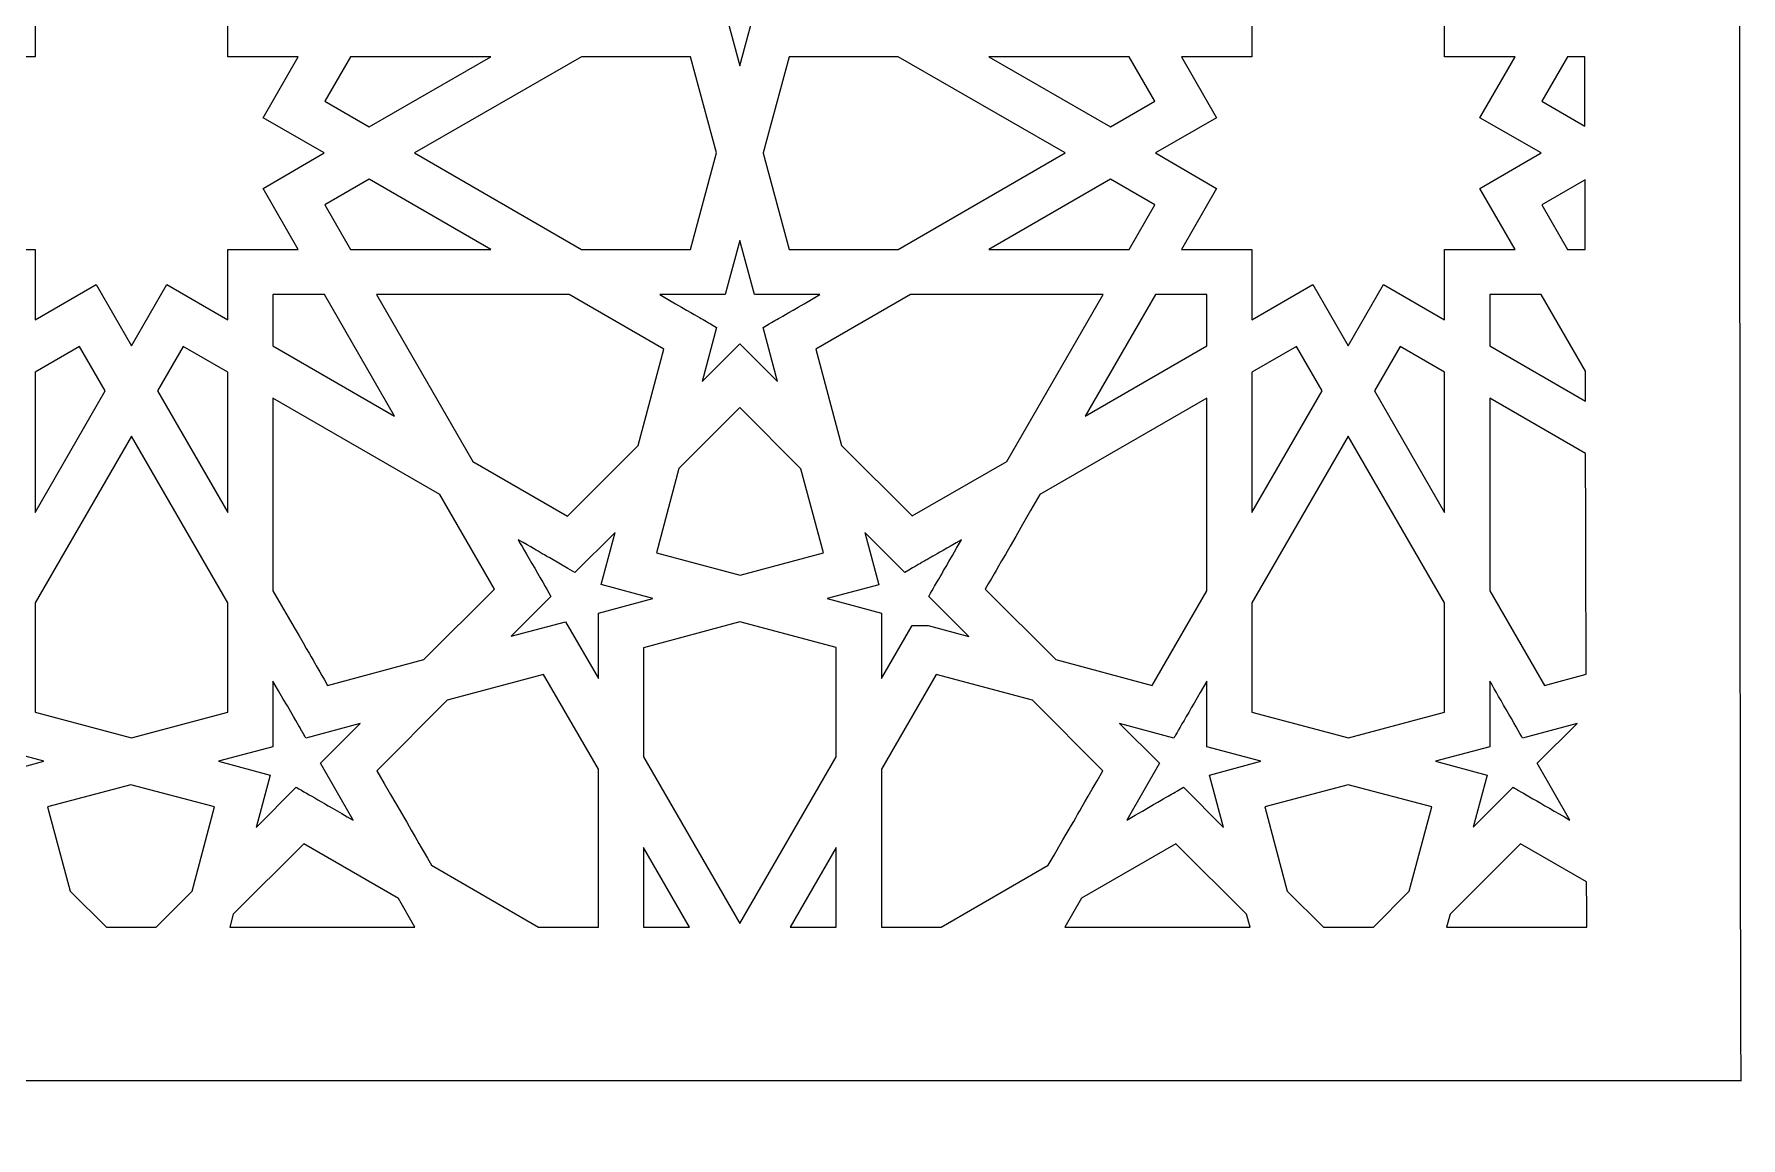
# Model space of a CAD drawing. Header units: millimetres. Extents: x -56 to 55, y -102 to 108.
# Drawn here: x -3.1 to 55.3, y -101.8 to -64 of the extents above; entities that cross this region are included whole.
import ezdxf

# ---------------------------------------------------------------- set-up
doc = ezdxf.new("R2010")
doc.units = ezdxf.units.MM
doc.header["$MEASUREMENT"] = 0
doc.layers.add('layer 1', color=7, linetype='Continuous')

msp = doc.modelspace()

# ---------------------------------------------------------------- linework, layer by layer
at = {"layer": 'layer 1', "color": 250}
for points, knots in [([(55.2192, 53.6769), (55.2097, 56.2286), (54.3842, 58.4257), (53.0348, 60.113), (53.0348, 60.113), (50.3121, 63.5081), (46.6615, 63.8736), (45.0285, 64.1481), (45.0285, 64.1481), (41.1303, 70.9098), (44.0531, 65.8389), (42.1061, 70.1453), (42.1061, 70.1453), (39.4705, 76.1312), (33.6698, 80.1469), (25.0578, 79.5743), (25.0578, 79.5743), (17.0561, 107.5803), (-17.265, 106.4433), (-24.6935, 79.6502), (-24.6935, 79.6502), (-32.4517, 79.8354), (-38.6256, 77.2305), (-41.6715, 70.0222), (-41.6715, 70.0222), (-41.7415, 69.8602), (-42.3802, 68.2519), (-42.3802, 68.0953), (-42.3802, 68.0953), (-42.3802, 68.0953), (-44.6232, 64.2186), (-44.6232, 64.2186), (-44.6232, 64.2186), (-45.2089, 64.0218), (-49.6582, 63.6584), (-52.5647, 60.0075), (-52.5647, 60.0075), (-52.5647, 60.0075), (-52.5647, 60.0019), (-52.5647, 60.0019), (-52.5647, 60.0019), (-55.8843, 55.7724), (-54.8955, 62.0882), (-54.8955, -99.835), (-54.8955, -99.835), (-54.8955, -99.835), (55.2894, -99.835), (55.2894, -99.835), (55.2894, -99.835), (55.2894, -99.835), (55.2192, -101.7838), (55.2192, 53.6769)], [0, 0, 0, 0, 0.0714286, 0.0714286, 0.0714286, 0.0714286, 0.1428571, 0.1428571, 0.1428571, 0.1428571, 0.2142857, 0.2142857, 0.2142857, 0.2142857, 0.2857143, 0.2857143, 0.2857143, 0.2857143, 0.3571429, 0.3571429, 0.3571429, 0.3571429, 0.4285714, 0.4285714, 0.4285714, 0.4285714, 0.5, 0.5, 0.5, 0.5, 0.5714286, 0.5714286, 0.5714286, 0.5714286, 0.6428571, 0.6428571, 0.6428571, 0.6428571, 0.7142857, 0.7142857, 0.7142857, 0.7142857, 0.7857143, 0.7857143, 0.7857143, 0.7857143, 0.8571429, 0.8571429, 0.8571429, 0.8571429, 1, 1, 1, 1]), ([(20.2261, -62.0896), (20.2261, -62.0896), (19.7227, -60.21), (19.7227, -60.21), (19.7227, -60.21), (19.7227, -60.21), (21.0344, -61.5216), (21.0344, -61.5216), (21.0344, -61.5216), (21.0344, -61.5216), (22.3171, -60.2389), (22.3171, -60.2389), (22.3171, -60.2389), (22.3171, -60.2389), (21.8193, -62.0896), (21.8193, -62.0896), (21.8193, -62.0896), (22.4797, -62.4723), (22.0846, -62.2437), (23.7638, -63.2142), (23.7638, -63.2142), (23.7638, -63.2142), (21.5205, -63.2142), (21.5205, -63.2142), (21.5205, -63.2142), (21.5205, -63.2142), (21.0227, -65.0706), (21.0227, -65.0706), (21.0227, -65.0706), (21.0227, -65.0706), (20.5249, -63.2142), (20.5249, -63.2142), (20.5249, -63.2142), (20.5249, -63.2142), (18.282, -63.2142), (18.282, -63.2142), (18.282, -63.2142), (19.9605, -62.2441), (19.564, -62.4734), (20.2261, -62.0896)], [0, 0, 0, 0, 0.0909091, 0.0909091, 0.0909091, 0.0909091, 0.1818182, 0.1818182, 0.1818182, 0.1818182, 0.2727273, 0.2727273, 0.2727273, 0.2727273, 0.3636364, 0.3636364, 0.3636364, 0.3636364, 0.4545455, 0.4545455, 0.4545455, 0.4545455, 0.5454545, 0.5454545, 0.5454545, 0.5454545, 0.6363636, 0.6363636, 0.6363636, 0.6363636, 0.7272727, 0.7272727, 0.7272727, 0.7272727, 0.8181818, 0.8181818, 0.8181818, 0.8181818, 1, 1, 1, 1]), ([(1.4033, -72.5667), (1.4033, -72.5667), (0.1968, -74.658), (0.1968, -74.658), (0.1968, -74.658), (0.1968, -74.658), (-1.0097, -72.5667), (-1.0097, -72.5667), (-1.0097, -72.5667), (-1.0097, -72.5667), (-3.1002, -73.7733), (-3.1002, -73.7733), (-3.1002, -73.7733), (-3.1002, -73.7733), (-3.1002, -71.3606), (-3.1002, -71.3606), (-3.1002, -71.3606), (-3.1002, -71.3606), (-5.5189, -71.3606), (-5.5189, -71.3606), (-5.5189, -71.3606), (-5.5189, -71.3606), (-4.3067, -69.2697), (-4.3067, -69.2697), (-4.3067, -69.2697), (-4.3067, -69.2697), (-6.3976, -68.0576), (-6.3976, -68.0576), (-6.3976, -68.0576), (-6.3976, -68.0576), (-4.3067, -66.851), (-4.3067, -66.851), (-4.3067, -66.851), (-4.3067, -66.851), (-5.5189, -64.7605), (-5.5189, -64.7605), (-5.5189, -64.7605), (-5.5189, -64.7605), (-3.1002, -64.7605), (-3.1002, -64.7605), (-3.1002, -64.7605), (-3.1002, -64.7605), (-3.1002, -62.3475), (-3.1002, -62.3475), (-3.1002, -62.3475), (-3.1002, -62.3475), (-1.0097, -63.554), (-1.0097, -63.554), (-1.0097, -63.554), (-1.0097, -63.554), (0.1968, -61.4631), (0.1968, -61.4631), (0.1968, -61.4631), (0.1968, -61.4631), (1.4033, -63.554), (1.4033, -63.554), (1.4033, -63.554), (1.4033, -63.554), (3.4942, -62.3475), (3.4942, -62.3475), (3.4942, -62.3475), (3.4942, -62.3475), (3.4942, -64.7605), (3.4942, -64.7605), (3.4942, -64.7605), (3.4942, -64.7605), (5.9069, -64.7605), (5.9069, -64.7605), (5.9069, -64.7605), (5.9069, -64.7605), (4.7007, -66.851), (4.7007, -66.851), (4.7007, -66.851), (4.7007, -66.851), (6.7913, -68.0576), (6.7913, -68.0576), (6.7913, -68.0576), (6.7913, -68.0576), (4.7007, -69.2697), (4.7007, -69.2697), (4.7007, -69.2697), (4.7007, -69.2697), (5.9069, -71.3606), (5.9069, -71.3606), (5.9069, -71.3606), (5.9069, -71.3606), (3.4942, -71.3606), (3.4942, -71.3606), (3.4942, -71.3606), (3.4942, -71.3606), (3.4942, -73.7733), (3.4942, -73.7733), (3.4942, -73.7733), (3.4942, -73.7733), (1.4033, -72.5667), (1.4033, -72.5667)], [0, 0, 0, 0, 0.04, 0.04, 0.04, 0.04, 0.08, 0.08, 0.08, 0.08, 0.12, 0.12, 0.12, 0.12, 0.16, 0.16, 0.16, 0.16, 0.2, 0.2, 0.2, 0.2, 0.24, 0.24, 0.24, 0.24, 0.28, 0.28, 0.28, 0.28, 0.32, 0.32, 0.32, 0.32, 0.36, 0.36, 0.36, 0.36, 0.4, 0.4, 0.4, 0.4, 0.44, 0.44, 0.44, 0.44, 0.48, 0.48, 0.48, 0.48, 0.52, 0.52, 0.52, 0.52, 0.56, 0.56, 0.56, 0.56, 0.6, 0.6, 0.6, 0.6, 0.64, 0.64, 0.64, 0.64, 0.68, 0.68, 0.68, 0.68, 0.72, 0.72, 0.72, 0.72, 0.76, 0.76, 0.76, 0.76, 0.8, 0.8, 0.8, 0.8, 0.84, 0.84, 0.84, 0.84, 0.88, 0.88, 0.88, 0.88, 0.92, 0.92, 0.92, 0.92, 1, 1, 1, 1]), ([(43.0611, -72.5667), (43.0611, -72.5667), (41.8486, -74.658), (41.8486, -74.658), (41.8486, -74.658), (41.8486, -74.658), (40.6421, -72.5667), (40.6421, -72.5667), (40.6421, -72.5667), (40.6421, -72.5667), (38.5515, -73.7733), (38.5515, -73.7733), (38.5515, -73.7733), (38.5515, -73.7733), (38.5515, -71.3606), (38.5515, -71.3606), (38.5515, -71.3606), (38.5515, -71.3606), (36.1385, -71.3606), (36.1385, -71.3606), (36.1385, -71.3606), (36.1385, -71.3606), (37.345, -69.2697), (37.345, -69.2697), (37.345, -69.2697), (37.345, -69.2697), (35.2541, -68.0576), (35.2541, -68.0576), (35.2541, -68.0576), (35.2541, -68.0576), (37.345, -66.851), (37.345, -66.851), (37.345, -66.851), (37.345, -66.851), (36.1385, -64.7605), (36.1385, -64.7605), (36.1385, -64.7605), (36.1385, -64.7605), (38.5515, -64.7605), (38.5515, -64.7605), (38.5515, -64.7605), (38.5515, -64.7605), (38.5515, -62.3475), (38.5515, -62.3475), (38.5515, -62.3475), (38.5515, -62.3475), (40.6421, -63.554), (40.6421, -63.554), (40.6421, -63.554), (40.6421, -63.554), (41.8486, -61.4631), (41.8486, -61.4631), (41.8486, -61.4631), (41.8486, -61.4631), (43.0611, -63.554), (43.0611, -63.554), (43.0611, -63.554), (43.0611, -63.554), (45.1457, -62.3475), (45.1457, -62.3475), (45.1457, -62.3475), (45.1457, -62.3475), (45.1457, -64.7605), (45.1457, -64.7605), (45.1457, -64.7605), (45.1457, -64.7605), (47.5647, -64.7605), (47.5647, -64.7605), (47.5647, -64.7605), (47.5647, -64.7605), (46.3582, -66.851), (46.3582, -66.851), (46.3582, -66.851), (46.3582, -66.851), (48.4491, -68.0576), (48.4491, -68.0576), (48.4491, -68.0576), (48.4491, -68.0576), (46.3582, -69.2697), (46.3582, -69.2697), (46.3582, -69.2697), (46.3582, -69.2697), (47.5647, -71.3606), (47.5647, -71.3606), (47.5647, -71.3606), (47.5647, -71.3606), (45.1457, -71.3606), (45.1457, -71.3606), (45.1457, -71.3606), (45.1457, -71.3606), (45.1457, -73.7733), (45.1457, -73.7733), (45.1457, -73.7733), (45.1457, -73.7733), (43.0611, -72.5667), (43.0611, -72.5667)], [0, 0, 0, 0, 0.04, 0.04, 0.04, 0.04, 0.08, 0.08, 0.08, 0.08, 0.12, 0.12, 0.12, 0.12, 0.16, 0.16, 0.16, 0.16, 0.2, 0.2, 0.2, 0.2, 0.24, 0.24, 0.24, 0.24, 0.28, 0.28, 0.28, 0.28, 0.32, 0.32, 0.32, 0.32, 0.36, 0.36, 0.36, 0.36, 0.4, 0.4, 0.4, 0.4, 0.44, 0.44, 0.44, 0.44, 0.48, 0.48, 0.48, 0.48, 0.52, 0.52, 0.52, 0.52, 0.56, 0.56, 0.56, 0.56, 0.6, 0.6, 0.6, 0.6, 0.64, 0.64, 0.64, 0.64, 0.68, 0.68, 0.68, 0.68, 0.72, 0.72, 0.72, 0.72, 0.76, 0.76, 0.76, 0.76, 0.8, 0.8, 0.8, 0.8, 0.84, 0.84, 0.84, 0.84, 0.88, 0.88, 0.88, 0.88, 0.92, 0.92, 0.92, 0.92, 1, 1, 1, 1]), ([(12.5017, -64.7605), (12.5017, -64.7605), (8.3375, -67.1675), (8.3375, -67.1675), (8.3375, -67.1675), (8.3375, -67.1675), (6.8146, -66.2887), (6.8146, -66.2887), (6.8146, -66.2887), (6.8146, -66.2887), (7.6934, -64.7605), (7.6934, -64.7605), (7.6934, -64.7605), (7.6934, -64.7605), (12.5017, -64.7605), (12.5017, -64.7605)], [0, 0, 0, 0, 0.2, 0.2, 0.2, 0.2, 0.4, 0.4, 0.4, 0.4, 0.6, 0.6, 0.6, 0.6, 1, 1, 1, 1]), ([(9.8894, -68.0576), (9.8894, -68.0576), (15.5995, -64.7605), (15.5995, -64.7605), (15.5995, -64.7605), (15.5995, -64.7605), (19.3361, -64.7605), (19.3361, -64.7605), (19.3361, -64.7605), (19.3361, -64.7605), (20.2205, -68.0576), (20.2205, -68.0576), (20.2205, -68.0576), (20.2205, -68.0576), (19.3361, -71.3606), (19.3361, -71.3606), (19.3361, -71.3606), (19.3361, -71.3606), (15.5995, -71.3606), (15.5995, -71.3606), (15.5995, -71.3606), (15.5995, -71.3606), (9.8894, -68.0576), (9.8894, -68.0576)], [0, 0, 0, 0, 0.1428571, 0.1428571, 0.1428571, 0.1428571, 0.2857143, 0.2857143, 0.2857143, 0.2857143, 0.4285714, 0.4285714, 0.4285714, 0.4285714, 0.5714286, 0.5714286, 0.5714286, 0.5714286, 0.7142857, 0.7142857, 0.7142857, 0.7142857, 1, 1, 1, 1]), ([(22.7093, -71.3606), (22.7093, -71.3606), (21.8253, -68.0632), (21.8253, -68.0632), (21.8253, -68.0632), (21.8253, -68.0632), (21.8253, -68.0576), (21.8253, -68.0576), (21.8253, -68.0576), (21.8253, -68.0576), (22.7093, -64.7605), (22.7093, -64.7605), (22.7093, -64.7605), (22.7093, -64.7605), (26.446, -64.7605), (26.446, -64.7605), (26.446, -64.7605), (26.446, -64.7605), (32.156, -68.0576), (32.156, -68.0576), (32.156, -68.0576), (32.156, -68.0576), (26.446, -71.3606), (26.446, -71.3606), (26.446, -71.3606), (26.446, -71.3606), (22.7093, -71.3606), (22.7093, -71.3606)], [0, 0, 0, 0, 0.125, 0.125, 0.125, 0.125, 0.25, 0.25, 0.25, 0.25, 0.375, 0.375, 0.375, 0.375, 0.5, 0.5, 0.5, 0.5, 0.625, 0.625, 0.625, 0.625, 0.75, 0.75, 0.75, 0.75, 1, 1, 1, 1]), ([(33.7079, -67.1675), (33.7079, -67.1675), (29.5441, -64.7605), (29.5441, -64.7605), (29.5441, -64.7605), (29.5441, -64.7605), (34.3521, -64.7605), (34.3521, -64.7605), (34.3521, -64.7605), (34.3521, -64.7605), (35.2308, -66.2887), (35.2308, -66.2887), (35.2308, -66.2887), (35.2308, -66.2887), (33.7079, -67.1675), (33.7079, -67.1675)], [0, 0, 0, 0, 0.2, 0.2, 0.2, 0.2, 0.4, 0.4, 0.4, 0.4, 0.6, 0.6, 0.6, 0.6, 1, 1, 1, 1]), ([(49.9424, -64.7605), (49.9424, -65.5567), (49.9484, -66.3532), (49.9484, -67.1438), (49.9484, -67.1438), (49.9484, -67.1438), (48.4724, -66.2887), (48.4724, -66.2887), (48.4724, -66.2887), (48.4724, -66.2887), (49.3508, -64.7605), (49.3508, -64.7605), (49.3508, -64.7605), (49.3508, -64.7605), (49.9424, -64.7605), (49.9424, -64.7605)], [0, 0, 0, 0, 0.2, 0.2, 0.2, 0.2, 0.4, 0.4, 0.4, 0.4, 0.6, 0.6, 0.6, 0.6, 1, 1, 1, 1]), ([(6.8146, -69.8319), (6.8146, -69.8319), (8.3375, -68.9536), (8.3375, -68.9536), (8.3375, -68.9536), (8.3375, -68.9536), (12.5017, -71.3606), (12.5017, -71.3606), (12.5017, -71.3606), (12.5017, -71.3606), (7.6934, -71.3606), (7.6934, -71.3606), (7.6934, -71.3606), (7.6934, -71.3606), (6.8146, -69.8319), (6.8146, -69.8319)], [0, 0, 0, 0, 0.2, 0.2, 0.2, 0.2, 0.4, 0.4, 0.4, 0.4, 0.6, 0.6, 0.6, 0.6, 1, 1, 1, 1]), ([(33.7079, -68.9536), (33.7079, -68.9536), (35.2308, -69.8319), (35.2308, -69.8319), (35.2308, -69.8319), (35.2308, -69.8319), (34.3521, -71.3606), (34.3521, -71.3606), (34.3521, -71.3606), (34.3521, -71.3606), (29.5441, -71.3606), (29.5441, -71.3606), (29.5441, -71.3606), (29.5441, -71.3606), (33.7079, -68.9536), (33.7079, -68.9536)], [0, 0, 0, 0, 0.2, 0.2, 0.2, 0.2, 0.4, 0.4, 0.4, 0.4, 0.6, 0.6, 0.6, 0.6, 1, 1, 1, 1]), ([(49.954, -68.9769), (49.954, -69.7734), (49.954, -70.57), (49.96, -71.3606), (49.96, -71.3606), (49.96, -71.3606), (49.3508, -71.3606), (49.3508, -71.3606), (49.3508, -71.3606), (49.3508, -71.3606), (48.4724, -69.8319), (48.4724, -69.8319), (48.4724, -69.8319), (48.4724, -69.8319), (49.954, -68.9769), (49.954, -68.9769)], [0, 0, 0, 0, 0.2, 0.2, 0.2, 0.2, 0.4, 0.4, 0.4, 0.4, 0.6, 0.6, 0.6, 0.6, 1, 1, 1, 1]), ([(22.3171, -75.8877), (22.3171, -75.8877), (21.0227, -74.5935), (21.0227, -74.5935), (21.0227, -74.5935), (21.0227, -74.5935), (19.7284, -75.8877), (19.7284, -75.8877), (19.7284, -75.8877), (19.7284, -75.8877), (20.2261, -74.0311), (20.2261, -74.0311), (20.2261, -74.0311), (19.5657, -73.6483), (19.9609, -73.8769), (18.282, -72.9067), (18.282, -72.9067), (18.282, -72.9067), (20.5249, -72.9067), (20.5249, -72.9067), (20.5249, -72.9067), (20.5249, -72.9067), (21.0227, -71.0501), (21.0227, -71.0501), (21.0227, -71.0501), (21.0227, -71.0501), (21.5205, -72.9067), (21.5205, -72.9067), (21.5205, -72.9067), (21.5205, -72.9067), (23.7638, -72.9067), (23.7638, -72.9067), (23.7638, -72.9067), (22.0853, -73.8766), (22.4815, -73.6473), (21.8193, -74.0311), (21.8193, -74.0311), (21.8193, -74.0311), (22.3171, -75.8877), (22.3171, -75.8877)], [0, 0, 0, 0, 0.0909091, 0.0909091, 0.0909091, 0.0909091, 0.1818182, 0.1818182, 0.1818182, 0.1818182, 0.2727273, 0.2727273, 0.2727273, 0.2727273, 0.3636364, 0.3636364, 0.3636364, 0.3636364, 0.4545455, 0.4545455, 0.4545455, 0.4545455, 0.5454545, 0.5454545, 0.5454545, 0.5454545, 0.6363636, 0.6363636, 0.6363636, 0.6363636, 0.7272727, 0.7272727, 0.7272727, 0.7272727, 0.8181818, 0.8181818, 0.8181818, 0.8181818, 1, 1, 1, 1]), ([(9.2043, -77.0706), (9.2043, -77.0706), (5.0401, -74.6636), (5.0401, -74.6636), (5.0401, -74.6636), (5.0401, -74.6636), (5.0401, -72.9067), (5.0401, -72.9067), (5.0401, -72.9067), (5.0401, -72.9067), (6.8033, -72.9067), (6.8033, -72.9067), (6.8033, -72.9067), (6.8033, -72.9067), (9.2043, -77.0706), (9.2043, -77.0706)], [0, 0, 0, 0, 0.2, 0.2, 0.2, 0.2, 0.4, 0.4, 0.4, 0.4, 0.6, 0.6, 0.6, 0.6, 1, 1, 1, 1]), ([(11.8865, -78.6168), (11.8865, -78.6168), (8.5894, -72.9067), (8.5894, -72.9067), (8.5894, -72.9067), (8.5894, -72.9067), (15.1839, -72.9067), (15.1839, -72.9067), (15.1839, -72.9067), (15.1839, -72.9067), (18.4224, -74.7748), (18.4224, -74.7748), (18.4224, -74.7748), (18.4224, -74.7748), (17.538, -78.0722), (17.538, -78.0722), (17.538, -78.0722), (17.538, -78.0722), (15.1253, -80.4908), (15.1253, -80.4908), (15.1253, -80.4908), (15.1253, -80.4908), (11.8865, -78.6168), (11.8865, -78.6168)], [0, 0, 0, 0, 0.1428571, 0.1428571, 0.1428571, 0.1428571, 0.2857143, 0.2857143, 0.2857143, 0.2857143, 0.4285714, 0.4285714, 0.4285714, 0.4285714, 0.5714286, 0.5714286, 0.5714286, 0.5714286, 0.7142857, 0.7142857, 0.7142857, 0.7142857, 1, 1, 1, 1]), ([(26.9205, -80.4849), (26.9205, -80.4849), (24.5075, -78.0722), (24.5075, -78.0722), (24.5075, -78.0722), (24.5075, -78.0722), (23.623, -74.7748), (23.623, -74.7748), (23.623, -74.7748), (23.623, -74.7748), (26.8619, -72.9067), (26.8619, -72.9067), (26.8619, -72.9067), (26.8619, -72.9067), (33.456, -72.9067), (33.456, -72.9067), (33.456, -72.9067), (33.456, -72.9067), (30.159, -78.6168), (30.159, -78.6168), (30.159, -78.6168), (30.159, -78.6168), (26.9205, -80.4849), (26.9205, -80.4849)], [0, 0, 0, 0, 0.1428571, 0.1428571, 0.1428571, 0.1428571, 0.2857143, 0.2857143, 0.2857143, 0.2857143, 0.4285714, 0.4285714, 0.4285714, 0.4285714, 0.5714286, 0.5714286, 0.5714286, 0.5714286, 0.7142857, 0.7142857, 0.7142857, 0.7142857, 1, 1, 1, 1]), ([(32.8415, -77.0706), (32.8415, -77.0706), (35.2481, -72.9067), (35.2481, -72.9067), (35.2481, -72.9067), (35.2481, -72.9067), (37.0053, -72.9067), (37.0053, -72.9067), (37.0053, -72.9067), (37.0053, -72.9067), (37.0053, -74.6636), (37.0053, -74.6636), (37.0053, -74.6636), (37.0053, -74.6636), (32.8415, -77.0706), (32.8415, -77.0706)], [0, 0, 0, 0, 0.2, 0.2, 0.2, 0.2, 0.4, 0.4, 0.4, 0.4, 0.6, 0.6, 0.6, 0.6, 1, 1, 1, 1]), ([(49.9717, -76.5552), (49.9717, -76.5552), (46.6979, -74.6636), (46.6979, -74.6636), (46.6979, -74.6636), (46.6979, -74.6636), (46.6979, -72.9067), (46.6979, -72.9067), (46.6979, -72.9067), (46.6979, -72.9067), (48.4547, -72.9067), (48.4547, -72.9067), (48.4547, -72.9067), (48.4547, -72.9067), (49.9657, -75.5247), (49.9657, -75.5247), (49.9657, -75.5247), (49.9657, -75.8701), (49.9657, -76.2099), (49.9717, -76.5552)], [0, 0, 0, 0, 0.1666667, 0.1666667, 0.1666667, 0.1666667, 0.3333333, 0.3333333, 0.3333333, 0.3333333, 0.5, 0.5, 0.5, 0.5, 0.6666667, 0.6666667, 0.6666667, 0.6666667, 1, 1, 1, 1]), ([(-3.1002, -80.368), (-3.1002, -80.368), (-3.1002, -75.5598), (-3.1002, -75.5598), (-3.1002, -75.5598), (-3.1002, -75.5598), (-1.5776, -74.6812), (-1.5776, -74.6812), (-1.5776, -74.6812), (-1.5776, -74.6812), (-0.6992, -76.2043), (-0.6992, -76.2043), (-0.6992, -76.2043), (-0.6992, -76.2043), (-3.1002, -80.368), (-3.1002, -80.368)], [0, 0, 0, 0, 0.2, 0.2, 0.2, 0.2, 0.4, 0.4, 0.4, 0.4, 0.6, 0.6, 0.6, 0.6, 1, 1, 1, 1]), ([(1.0869, -76.2043), (1.0869, -76.2043), (1.9717, -74.6812), (1.9717, -74.6812), (1.9717, -74.6812), (1.9717, -74.6812), (3.4942, -75.5598), (3.4942, -75.5598), (3.4942, -75.5598), (3.4942, -75.5598), (3.4942, -80.368), (3.4942, -80.368), (3.4942, -80.368), (3.4942, -80.368), (1.0869, -76.2043), (1.0869, -76.2043)], [0, 0, 0, 0, 0.2, 0.2, 0.2, 0.2, 0.4, 0.4, 0.4, 0.4, 0.6, 0.6, 0.6, 0.6, 1, 1, 1, 1]), ([(38.5515, -80.368), (38.5515, -80.368), (38.5515, -75.5598), (38.5515, -75.5598), (38.5515, -75.5598), (38.5515, -75.5598), (40.0798, -74.6812), (40.0798, -74.6812), (40.0798, -74.6812), (40.0798, -74.6812), (40.9585, -76.2043), (40.9585, -76.2043), (40.9585, -76.2043), (40.9585, -76.2043), (38.5515, -80.368), (38.5515, -80.368)], [0, 0, 0, 0, 0.2, 0.2, 0.2, 0.2, 0.4, 0.4, 0.4, 0.4, 0.6, 0.6, 0.6, 0.6, 1, 1, 1, 1]), ([(42.7447, -76.2043), (42.7447, -76.2043), (43.6231, -74.6812), (43.6231, -74.6812), (43.6231, -74.6812), (43.6231, -74.6812), (45.1457, -75.5598), (45.1457, -75.5598), (45.1457, -75.5598), (45.1457, -75.5598), (45.1457, -80.368), (45.1457, -80.368), (45.1457, -80.368), (45.1457, -80.368), (42.7447, -76.2043), (42.7447, -76.2043)], [0, 0, 0, 0, 0.2, 0.2, 0.2, 0.2, 0.4, 0.4, 0.4, 0.4, 0.6, 0.6, 0.6, 0.6, 1, 1, 1, 1]), ([(5.0401, -76.4558), (5.0401, -76.4558), (10.7562, -79.7528), (10.7562, -79.7528), (10.7562, -79.7528), (10.7562, -79.7528), (12.6245, -82.9917), (12.6245, -82.9917), (12.6245, -82.9917), (12.6245, -82.9917), (10.2058, -85.4046), (10.2058, -85.4046), (10.2058, -85.4046), (10.2058, -85.4046), (6.9084, -86.2887), (6.9084, -86.2887), (6.9084, -86.2887), (6.2741, -85.1825), (6.6742, -85.8767), (5.0401, -83.0502), (5.0401, -83.0502), (5.0401, -83.0502), (5.0401, -76.4558), (5.0401, -76.4558)], [0, 0, 0, 0, 0.1428571, 0.1428571, 0.1428571, 0.1428571, 0.2857143, 0.2857143, 0.2857143, 0.2857143, 0.4285714, 0.4285714, 0.4285714, 0.4285714, 0.5714286, 0.5714286, 0.5714286, 0.5714286, 0.7142857, 0.7142857, 0.7142857, 0.7142857, 1, 1, 1, 1]), ([(31.2953, -79.7472), (31.2953, -79.7472), (37.0053, -76.4558), (37.0053, -76.4558), (37.0053, -76.4558), (37.0053, -76.4558), (37.0053, -83.0502), (37.0053, -83.0502), (37.0053, -83.0502), (37.0053, -83.0502), (35.137, -86.2887), (35.137, -86.2887), (35.137, -86.2887), (35.137, -86.2887), (31.8399, -85.4046), (31.8399, -85.4046), (31.8399, -85.4046), (31.8399, -85.4046), (29.4209, -82.9917), (29.4209, -82.9917), (29.4209, -82.9917), (29.7638, -82.406), (29.4478, -82.9514), (31.2953, -79.7472)], [0, 0, 0, 0, 0.1428571, 0.1428571, 0.1428571, 0.1428571, 0.2857143, 0.2857143, 0.2857143, 0.2857143, 0.4285714, 0.4285714, 0.4285714, 0.4285714, 0.5714286, 0.5714286, 0.5714286, 0.5714286, 0.7142857, 0.7142857, 0.7142857, 0.7142857, 1, 1, 1, 1]), ([(46.6979, -76.4558), (46.6979, -76.4558), (49.9717, -78.3474), (49.9717, -78.3474), (49.9717, -78.3474), (49.9833, -80.8659), (49.9893, -83.384), (49.9893, -85.9081), (49.9893, -85.9081), (49.9893, -85.9081), (48.5662, -86.2887), (48.5662, -86.2887), (48.5662, -86.2887), (48.5662, -86.2887), (46.6979, -83.0502), (46.6979, -83.0502), (46.6979, -83.0502), (46.6979, -83.0502), (46.6979, -76.4558), (46.6979, -76.4558)], [0, 0, 0, 0, 0.1666667, 0.1666667, 0.1666667, 0.1666667, 0.3333333, 0.3333333, 0.3333333, 0.3333333, 0.5, 0.5, 0.5, 0.5, 0.6666667, 0.6666667, 0.6666667, 0.6666667, 1, 1, 1, 1]), ([(18.9378, -78.8628), (18.9378, -78.8628), (21.0227, -76.7778), (21.0227, -76.7778), (21.0227, -76.7778), (21.0227, -76.7778), (23.1076, -78.8687), (23.1076, -78.8687), (23.1076, -78.8687), (23.1076, -78.8687), (23.8809, -81.7499), (23.8809, -81.7499), (23.8809, -81.7499), (23.8809, -81.7499), (21.0344, -82.5111), (21.0344, -82.5111), (21.0344, -82.5111), (21.0344, -82.5111), (18.1705, -81.7442), (18.1705, -81.7442), (18.1705, -81.7442), (18.1705, -81.7442), (18.9378, -78.8628), (18.9378, -78.8628)], [0, 0, 0, 0, 0.1428571, 0.1428571, 0.1428571, 0.1428571, 0.2857143, 0.2857143, 0.2857143, 0.2857143, 0.4285714, 0.4285714, 0.4285714, 0.4285714, 0.5714286, 0.5714286, 0.5714286, 0.5714286, 0.7142857, 0.7142857, 0.7142857, 0.7142857, 1, 1, 1, 1]), ([(0.1968, -77.7501), (0.1968, -77.7501), (3.4942, -83.4661), (3.4942, -83.4661), (3.4942, -83.4661), (3.4942, -83.4661), (3.4942, -87.2024), (3.4942, -87.2024), (3.4942, -87.2024), (3.4942, -87.2024), (0.1968, -88.0868), (0.1968, -88.0868), (0.1968, -88.0868), (0.1968, -88.0868), (-3.1002, -87.2024), (-3.1002, -87.2024), (-3.1002, -87.2024), (-3.1002, -87.2024), (-3.1002, -83.4661), (-3.1002, -83.4661), (-3.1002, -83.4661), (-3.1002, -83.4661), (0.1968, -77.7501), (0.1968, -77.7501)], [0, 0, 0, 0, 0.1428571, 0.1428571, 0.1428571, 0.1428571, 0.2857143, 0.2857143, 0.2857143, 0.2857143, 0.4285714, 0.4285714, 0.4285714, 0.4285714, 0.5714286, 0.5714286, 0.5714286, 0.5714286, 0.7142857, 0.7142857, 0.7142857, 0.7142857, 1, 1, 1, 1]), ([(41.8486, -77.7501), (41.8486, -77.7501), (45.1457, -83.4661), (45.1457, -83.4661), (45.1457, -83.4661), (45.1457, -83.4661), (45.1457, -87.2024), (45.1457, -87.2024), (45.1457, -87.2024), (45.1457, -87.2024), (41.8546, -88.0868), (41.8546, -88.0868), (41.8546, -88.0868), (41.8546, -88.0868), (38.5515, -87.2024), (38.5515, -87.2024), (38.5515, -87.2024), (38.5515, -87.2024), (38.5515, -83.4661), (38.5515, -83.4661), (38.5515, -83.4661), (38.5515, -83.4661), (41.8486, -77.7501), (41.8486, -77.7501)], [0, 0, 0, 0, 0.1428571, 0.1428571, 0.1428571, 0.1428571, 0.2857143, 0.2857143, 0.2857143, 0.2857143, 0.4285714, 0.4285714, 0.4285714, 0.4285714, 0.5714286, 0.5714286, 0.5714286, 0.5714286, 0.7142857, 0.7142857, 0.7142857, 0.7142857, 1, 1, 1, 1]), ([(16.1794, -83.8115), (16.1794, -83.8115), (16.1794, -86.0549), (16.1794, -86.0549), (16.1794, -86.0549), (16.1794, -86.0549), (15.0548, -84.1103), (15.0548, -84.1103), (15.0548, -84.1103), (15.0548, -84.1103), (13.1925, -84.6081), (13.1925, -84.6081), (13.1925, -84.6081), (13.1925, -84.6081), (14.557, -83.2431), (14.557, -83.2431), (14.557, -83.2431), (14.4656, -83.0855), (13.5364, -81.4786), (13.4327, -81.299), (13.4327, -81.299), (14.4261, -81.8752), (13.9996, -81.6285), (15.3772, -82.4233), (15.3772, -82.4233), (15.3772, -82.4233), (16.7534, -81.0532), (16.7534, -81.0532), (16.7534, -81.0532), (16.7534, -81.0532), (16.2733, -82.8392), (16.2733, -82.8392), (16.2733, -82.8392), (16.2733, -82.8392), (18.0417, -83.3137), (18.0417, -83.3137), (18.0417, -83.3137), (18.0417, -83.3137), (16.1794, -83.8115), (16.1794, -83.8115)], [0, 0, 0, 0, 0.0909091, 0.0909091, 0.0909091, 0.0909091, 0.1818182, 0.1818182, 0.1818182, 0.1818182, 0.2727273, 0.2727273, 0.2727273, 0.2727273, 0.3636364, 0.3636364, 0.3636364, 0.3636364, 0.4545455, 0.4545455, 0.4545455, 0.4545455, 0.5454545, 0.5454545, 0.5454545, 0.5454545, 0.6363636, 0.6363636, 0.6363636, 0.6363636, 0.7272727, 0.7272727, 0.7272727, 0.7272727, 0.8181818, 0.8181818, 0.8181818, 0.8181818, 1, 1, 1, 1]), ([(24.0153, -83.3137), (24.0153, -83.3137), (25.7782, -82.8453), (25.7782, -82.8453), (25.7782, -82.8453), (25.7782, -82.8453), (25.298, -81.0532), (25.298, -81.0532), (25.298, -81.0532), (25.298, -81.0532), (26.6686, -82.4233), (26.6686, -82.4233), (26.6686, -82.4233), (28.3005, -81.4779), (26.4566, -82.538), (28.6127, -81.299), (28.6127, -81.299), (27.6429, -82.9772), (27.8723, -82.581), (27.4884, -83.2431), (27.4884, -83.2431), (27.4884, -83.2431), (28.859, -84.6142), (28.859, -84.6142), (28.859, -84.6142), (28.859, -84.6142), (27.4648, -84.2391), (27.4648, -84.2391), (27.4648, -84.2391), (27.4648, -84.2391), (26.9205, -84.2391), (26.9205, -84.2391), (26.9205, -84.2391), (26.9205, -84.2391), (25.866, -86.0549), (25.866, -86.0549), (25.866, -86.0549), (25.866, -86.0549), (25.866, -83.8115), (25.866, -83.8115), (25.866, -83.8115), (25.866, -83.8115), (24.0153, -83.3137), (24.0153, -83.3137)], [0, 0, 0, 0, 0.0833333, 0.0833333, 0.0833333, 0.0833333, 0.1666667, 0.1666667, 0.1666667, 0.1666667, 0.25, 0.25, 0.25, 0.25, 0.3333333, 0.3333333, 0.3333333, 0.3333333, 0.4166667, 0.4166667, 0.4166667, 0.4166667, 0.5, 0.5, 0.5, 0.5, 0.5833333, 0.5833333, 0.5833333, 0.5833333, 0.6666667, 0.6666667, 0.6666667, 0.6666667, 0.75, 0.75, 0.75, 0.75, 0.8333333, 0.8333333, 0.8333333, 0.8333333, 1, 1, 1, 1]), ([(24.3201, -88.737), (24.3201, -88.737), (21.0227, -94.447), (21.0227, -94.447), (21.0227, -94.447), (21.0227, -94.447), (17.7257, -88.737), (17.7257, -88.737), (17.7257, -88.737), (17.7257, -88.737), (17.7257, -85.0004), (17.7257, -85.0004), (17.7257, -85.0004), (17.7257, -85.0004), (21.0227, -84.116), (21.0227, -84.116), (21.0227, -84.116), (21.0227, -84.116), (24.3201, -84.9948), (24.3201, -84.9948), (24.3201, -84.9948), (24.3201, -84.9948), (24.3201, -88.737), (24.3201, -88.737)], [0, 0, 0, 0, 0.1428571, 0.1428571, 0.1428571, 0.1428571, 0.2857143, 0.2857143, 0.2857143, 0.2857143, 0.4285714, 0.4285714, 0.4285714, 0.4285714, 0.5714286, 0.5714286, 0.5714286, 0.5714286, 0.7142857, 0.7142857, 0.7142857, 0.7142857, 1, 1, 1, 1]), ([(-4.5646, -89.3579), (-4.5646, -89.3579), (-4.0901, -91.1383), (-4.0901, -91.1383), (-4.0901, -91.1383), (-4.0901, -91.1383), (-5.4487, -89.7795), (-5.4487, -89.7795), (-5.4487, -89.7795), (-6.1091, -90.1623), (-5.7143, -89.9337), (-7.3932, -90.9038), (-7.3932, -90.9038), (-7.3932, -90.9038), (-6.2685, -88.9536), (-6.2685, -88.9536), (-6.2685, -88.9536), (-6.2685, -88.9536), (-7.6334, -87.5891), (-7.6334, -87.5891), (-7.6334, -87.5891), (-7.6334, -87.5891), (-5.7711, -88.0929), (-5.7711, -88.0929), (-5.7711, -88.0929), (-4.6905, -86.2171), (-4.8959, -86.5773), (-4.6524, -86.1423), (-4.6524, -86.1423), (-4.6524, -86.1423), (-4.6524, -88.3912), (-4.6524, -88.3912), (-4.6524, -88.3912), (-4.6524, -88.3912), (-2.8018, -88.8834), (-2.8018, -88.8834), (-2.8018, -88.8834), (-2.8018, -88.8834), (-4.5646, -89.3579), (-4.5646, -89.3579)], [0, 0, 0, 0, 0.0909091, 0.0909091, 0.0909091, 0.0909091, 0.1818182, 0.1818182, 0.1818182, 0.1818182, 0.2727273, 0.2727273, 0.2727273, 0.2727273, 0.3636364, 0.3636364, 0.3636364, 0.3636364, 0.4545455, 0.4545455, 0.4545455, 0.4545455, 0.5454545, 0.5454545, 0.5454545, 0.5454545, 0.6363636, 0.6363636, 0.6363636, 0.6363636, 0.7272727, 0.7272727, 0.7272727, 0.7272727, 0.8181818, 0.8181818, 0.8181818, 0.8181818, 1, 1, 1, 1]), ([(5.0401, -88.3912), (5.0401, -88.3912), (5.0401, -86.1423), (5.0401, -86.1423), (5.0401, -86.1423), (6.1394, -88.0427), (5.9376, -87.691), (6.1648, -88.0929), (6.1648, -88.0929), (6.1648, -88.0929), (8.0271, -87.5891), (8.0271, -87.5891), (8.0271, -87.5891), (8.0271, -87.5891), (6.6625, -88.9536), (6.6625, -88.9536), (6.6625, -88.9536), (6.6625, -88.9536), (7.7868, -90.9038), (7.7868, -90.9038), (7.7868, -90.9038), (6.6671, -90.2571), (6.3175, -90.0581), (5.8367, -89.7795), (5.8367, -89.7795), (5.8367, -89.7795), (4.4605, -91.1557), (4.4605, -91.1557), (4.4605, -91.1557), (4.4605, -91.1557), (4.9406, -89.3579), (4.9406, -89.3579), (4.9406, -89.3579), (4.9406, -89.3579), (3.1778, -88.8891), (3.1778, -88.8891), (3.1778, -88.8891), (3.1778, -88.8891), (5.0401, -88.3912), (5.0401, -88.3912)], [0, 0, 0, 0, 0.0909091, 0.0909091, 0.0909091, 0.0909091, 0.1818182, 0.1818182, 0.1818182, 0.1818182, 0.2727273, 0.2727273, 0.2727273, 0.2727273, 0.3636364, 0.3636364, 0.3636364, 0.3636364, 0.4545455, 0.4545455, 0.4545455, 0.4545455, 0.5454545, 0.5454545, 0.5454545, 0.5454545, 0.6363636, 0.6363636, 0.6363636, 0.6363636, 0.7272727, 0.7272727, 0.7272727, 0.7272727, 0.8181818, 0.8181818, 0.8181818, 0.8181818, 1, 1, 1, 1]), ([(16.1794, -94.5642), (16.1794, -94.5642), (14.1294, -94.5642), (14.1294, -94.5642), (14.1294, -94.5642), (14.1294, -94.5642), (10.4634, -92.45), (10.4634, -92.45), (10.4634, -92.45), (9.652, -91.0339), (10.064, -91.7482), (8.5951, -89.2114), (8.5951, -89.2114), (8.5951, -89.2114), (11.0081, -86.7985), (11.0081, -86.7985), (11.0081, -86.7985), (11.0081, -86.7985), (14.3051, -85.914), (14.3051, -85.914), (14.3051, -85.914), (14.3051, -85.914), (16.1794, -89.1529), (16.1794, -89.1529), (16.1794, -89.1529), (16.1794, -89.1529), (16.1794, -94.5642), (16.1794, -94.5642)], [0, 0, 0, 0, 0.125, 0.125, 0.125, 0.125, 0.25, 0.25, 0.25, 0.25, 0.375, 0.375, 0.375, 0.375, 0.5, 0.5, 0.5, 0.5, 0.625, 0.625, 0.625, 0.625, 0.75, 0.75, 0.75, 0.75, 1, 1, 1, 1]), ([(27.916, -94.5642), (27.916, -94.5642), (25.866, -94.5642), (25.866, -94.5642), (25.866, -94.5642), (25.866, -94.5642), (25.866, -89.1529), (25.866, -89.1529), (25.866, -89.1529), (25.866, -89.1529), (27.7403, -85.914), (27.7403, -85.914), (27.7403, -85.914), (27.7403, -85.914), (31.0374, -86.7985), (31.0374, -86.7985), (31.0374, -86.7985), (31.0374, -86.7985), (33.4504, -89.2114), (33.4504, -89.2114), (33.4504, -89.2114), (32.306, -91.1976), (32.7321, -90.4592), (31.5821, -92.45), (31.5821, -92.45), (31.5821, -92.45), (27.916, -94.5642), (27.916, -94.5642)], [0, 0, 0, 0, 0.125, 0.125, 0.125, 0.125, 0.25, 0.25, 0.25, 0.25, 0.375, 0.375, 0.375, 0.375, 0.5, 0.5, 0.5, 0.5, 0.625, 0.625, 0.625, 0.625, 0.75, 0.75, 0.75, 0.75, 1, 1, 1, 1]), ([(37.0992, -89.3579), (37.0992, -89.3579), (37.5793, -91.1497), (37.5793, -91.1497), (37.5793, -91.1497), (37.5793, -91.1497), (36.2087, -89.7795), (36.2087, -89.7795), (36.2087, -89.7795), (35.5483, -90.1623), (35.9435, -89.9337), (34.2646, -90.9038), (34.2646, -90.9038), (34.2646, -90.9038), (35.3829, -88.9536), (35.3829, -88.9536), (35.3829, -88.9536), (35.3829, -88.9536), (34.0183, -87.5891), (34.0183, -87.5891), (34.0183, -87.5891), (34.0183, -87.5891), (35.8807, -88.0929), (35.8807, -88.0929), (35.8807, -88.0929), (35.9371, -87.9954), (36.376, -87.231), (37.0053, -86.1423), (37.0053, -86.1423), (37.0053, -86.1423), (37.0053, -88.3912), (37.0053, -88.3912), (37.0053, -88.3912), (37.0053, -88.3912), (38.856, -88.8834), (38.856, -88.8834), (38.856, -88.8834), (38.856, -88.8834), (37.0992, -89.3579), (37.0992, -89.3579)], [0, 0, 0, 0, 0.0909091, 0.0909091, 0.0909091, 0.0909091, 0.1818182, 0.1818182, 0.1818182, 0.1818182, 0.2727273, 0.2727273, 0.2727273, 0.2727273, 0.3636364, 0.3636364, 0.3636364, 0.3636364, 0.4545455, 0.4545455, 0.4545455, 0.4545455, 0.5454545, 0.5454545, 0.5454545, 0.5454545, 0.6363636, 0.6363636, 0.6363636, 0.6363636, 0.7272727, 0.7272727, 0.7272727, 0.7272727, 0.8181818, 0.8181818, 0.8181818, 0.8181818, 1, 1, 1, 1]), ([(46.6979, -88.3912), (46.6979, -88.3912), (46.6979, -86.1423), (46.6979, -86.1423), (46.6979, -86.1423), (46.8647, -86.4326), (47.6525, -87.8012), (47.8165, -88.0929), (47.8165, -88.0929), (47.8165, -88.0929), (49.6845, -87.5891), (49.6845, -87.5891), (49.6845, -87.5891), (49.6845, -87.5891), (48.3143, -88.9536), (48.3143, -88.9536), (48.3143, -88.9536), (48.3143, -88.9536), (49.4386, -90.9038), (49.4386, -90.9038), (49.4386, -90.9038), (48.4187, -90.3125), (47.7315, -89.9167), (47.4945, -89.7795), (47.4945, -89.7795), (47.4945, -89.7795), (46.1239, -91.144), (46.1239, -91.144), (46.1239, -91.144), (46.1239, -91.144), (46.604, -89.3579), (46.604, -89.3579), (46.604, -89.3579), (46.604, -89.3579), (44.8412, -88.8891), (44.8412, -88.8891), (44.8412, -88.8891), (44.8412, -88.8891), (46.6979, -88.3912), (46.6979, -88.3912)], [0, 0, 0, 0, 0.0909091, 0.0909091, 0.0909091, 0.0909091, 0.1818182, 0.1818182, 0.1818182, 0.1818182, 0.2727273, 0.2727273, 0.2727273, 0.2727273, 0.3636364, 0.3636364, 0.3636364, 0.3636364, 0.4545455, 0.4545455, 0.4545455, 0.4545455, 0.5454545, 0.5454545, 0.5454545, 0.5454545, 0.6363636, 0.6363636, 0.6363636, 0.6363636, 0.7272727, 0.7272727, 0.7272727, 0.7272727, 0.8181818, 0.8181818, 0.8181818, 0.8181818, 1, 1, 1, 1]), ([(2.2701, -93.3344), (2.2701, -93.3344), (1.046, -94.5642), (1.046, -94.5642), (1.046, -94.5642), (1.046, -94.5642), (-0.6639, -94.5642), (-0.6639, -94.5642), (-0.6639, -94.5642), (-0.6639, -94.5642), (-1.8997, -93.3344), (-1.8997, -93.3344), (-1.8997, -93.3344), (-1.8997, -93.3344), (-2.6727, -90.4529), (-2.6727, -90.4529), (-2.6727, -90.4529), (-2.6727, -90.4529), (0.1795, -89.6915), (0.1795, -89.6915), (0.1795, -89.6915), (0.1795, -89.6915), (3.043, -90.4529), (3.043, -90.4529), (3.043, -90.4529), (3.043, -90.4529), (2.2701, -93.3344), (2.2701, -93.3344)], [0, 0, 0, 0, 0.125, 0.125, 0.125, 0.125, 0.25, 0.25, 0.25, 0.25, 0.375, 0.375, 0.375, 0.375, 0.5, 0.5, 0.5, 0.5, 0.625, 0.625, 0.625, 0.625, 0.75, 0.75, 0.75, 0.75, 1, 1, 1, 1]), ([(43.9395, -93.3344), (43.9395, -93.3344), (42.7094, -94.5642), (42.7094, -94.5642), (42.7094, -94.5642), (42.7094, -94.5642), (40.9995, -94.5642), (40.9995, -94.5642), (40.9995, -94.5642), (40.9995, -94.5642), (39.7637, -93.3344), (39.7637, -93.3344), (39.7637, -93.3344), (39.7637, -93.3344), (38.9964, -90.4529), (38.9964, -90.4529), (38.9964, -90.4529), (38.9964, -90.4529), (41.8426, -89.6915), (41.8426, -89.6915), (41.8426, -89.6915), (41.8426, -89.6915), (44.7065, -90.4529), (44.7065, -90.4529), (44.7065, -90.4529), (44.7065, -90.4529), (43.9395, -93.3344), (43.9395, -93.3344)], [0, 0, 0, 0, 0.125, 0.125, 0.125, 0.125, 0.25, 0.25, 0.25, 0.25, 0.375, 0.375, 0.375, 0.375, 0.5, 0.5, 0.5, 0.5, 0.625, 0.625, 0.625, 0.625, 0.75, 0.75, 0.75, 0.75, 1, 1, 1, 1]), ([(3.5645, -94.5642), (3.5645, -94.5642), (3.6816, -94.1249), (3.6816, -94.1249), (3.6816, -94.1249), (3.6816, -94.1249), (6.0942, -91.712), (6.0942, -91.712), (6.0942, -91.712), (6.0942, -91.712), (9.3331, -93.5863), (9.3331, -93.5863), (9.3331, -93.5863), (9.3331, -93.5863), (9.8954, -94.5642), (9.8954, -94.5642), (9.8954, -94.5642), (9.8954, -94.5642), (3.5645, -94.5642), (3.5645, -94.5642)], [0, 0, 0, 0, 0.1666667, 0.1666667, 0.1666667, 0.1666667, 0.3333333, 0.3333333, 0.3333333, 0.3333333, 0.5, 0.5, 0.5, 0.5, 0.6666667, 0.6666667, 0.6666667, 0.6666667, 1, 1, 1, 1]), ([(32.1444, -94.5642), (32.1444, -94.5642), (32.7124, -93.5802), (32.7124, -93.5802), (32.7124, -93.5802), (32.7124, -93.5802), (35.9509, -91.712), (35.9509, -91.712), (35.9509, -91.712), (35.9509, -91.712), (38.3699, -94.1249), (38.3699, -94.1249), (38.3699, -94.1249), (38.3699, -94.1249), (38.487, -94.5642), (38.487, -94.5642), (38.487, -94.5642), (38.487, -94.5642), (32.1444, -94.5642), (32.1444, -94.5642)], [0, 0, 0, 0, 0.1666667, 0.1666667, 0.1666667, 0.1666667, 0.3333333, 0.3333333, 0.3333333, 0.3333333, 0.5, 0.5, 0.5, 0.5, 0.6666667, 0.6666667, 0.6666667, 0.6666667, 1, 1, 1, 1]), ([(45.2162, -94.5642), (45.2162, -94.5642), (45.3333, -94.1249), (45.3333, -94.1249), (45.3333, -94.1249), (45.3333, -94.1249), (47.7463, -91.712), (47.7463, -91.712), (47.7463, -91.712), (47.7463, -91.712), (50.0066, -93.0182), (50.0066, -93.0182), (50.0066, -93.0182), (50.0126, -93.5334), (50.0126, -94.0487), (50.0126, -94.5642), (50.0126, -94.5642), (50.0126, -94.5642), (45.2162, -94.5642), (45.2162, -94.5642)], [0, 0, 0, 0, 0.1666667, 0.1666667, 0.1666667, 0.1666667, 0.3333333, 0.3333333, 0.3333333, 0.3333333, 0.5, 0.5, 0.5, 0.5, 0.6666667, 0.6666667, 0.6666667, 0.6666667, 1, 1, 1, 1]), ([(17.7257, -94.5642), (17.7257, -94.5642), (17.7257, -91.8351), (17.7257, -91.8351), (17.7257, -91.8351), (17.7257, -91.8351), (19.3008, -94.5642), (19.3008, -94.5642), (19.3008, -94.5642), (19.3008, -94.5642), (17.7257, -94.5642), (17.7257, -94.5642)], [0, 0, 0, 0, 0.25, 0.25, 0.25, 0.25, 0.5, 0.5, 0.5, 0.5, 1, 1, 1, 1]), ([(24.3201, -94.5642), (24.3201, -94.5642), (22.7446, -94.5642), (22.7446, -94.5642), (22.7446, -94.5642), (22.7446, -94.5642), (24.3201, -91.8351), (24.3201, -91.8351), (24.3201, -91.8351), (24.3201, -91.8351), (24.3201, -94.5642), (24.3201, -94.5642)], [0, 0, 0, 0, 0.25, 0.25, 0.25, 0.25, 0.5, 0.5, 0.5, 0.5, 1, 1, 1, 1])]:
    msp.add_open_spline(points, degree=3, knots=knots, dxfattribs=at)

doc.saveas('drawing.dxf')
